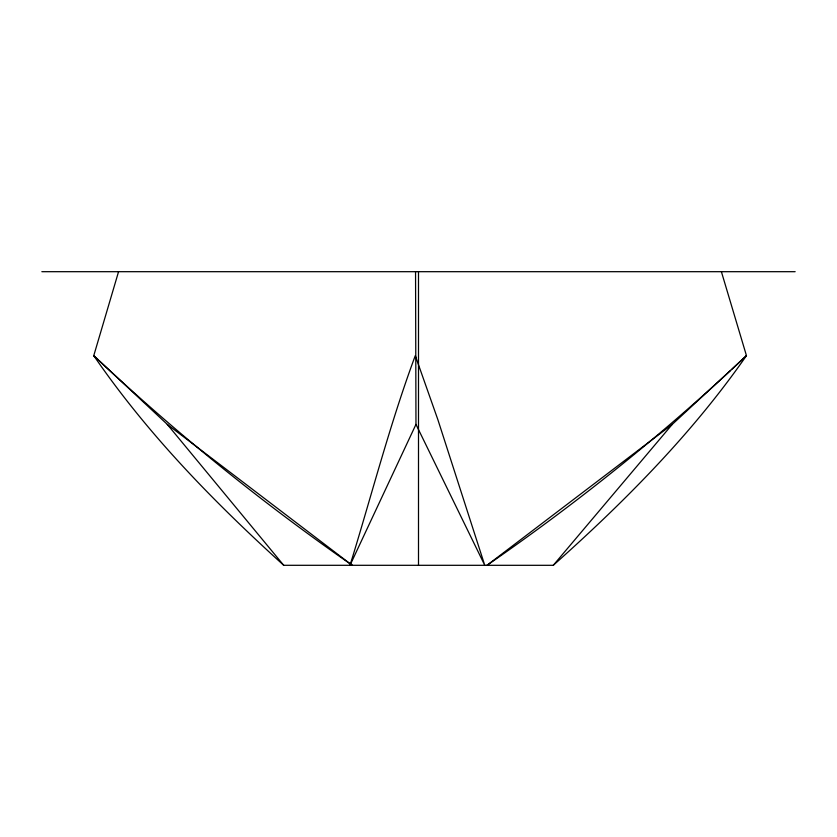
<?xml version="1.0" encoding="UTF-8"?>
<svg xmlns="http://www.w3.org/2000/svg" width="837" height="837" viewBox="0 0 837 837"><rect width="100%" height="100%" fill="white"/><g stroke="black" fill="none" stroke-linecap="round" stroke-linejoin="round"><path stroke-width="1.26" d="M415.55 271.69L415.968 424.39L484.769 565.299L437.887 419.714L415.278 355.652C389.78 424.317 371.628 495.389 350.002 565.31L415.968 424.39M118.561 271.69L93.765 355.652C147.26 433.712 213.791 501.928 283.733 565.299L553.267 565.31C624.287 502.043 691.99 433.932 746.458 355.652L721.389 271.69M553.267 565.31L672.247 424.39L746.458 355.652L732.134 369.044M730.691 370.383C654.283 441.099 572.654 506.134 486.998 565.299L672.247 424.39M41.85 271.69L795.15 271.69M352.231 565.299C263.184 503.435 178.626 435.104 99.467 360.998M98.034 359.659L93.765 355.652L167.285 424.39L352.231 565.31M167.285 424.39L283.733 565.299M418.5 271.69L418.5 565.299"/></g></svg>
